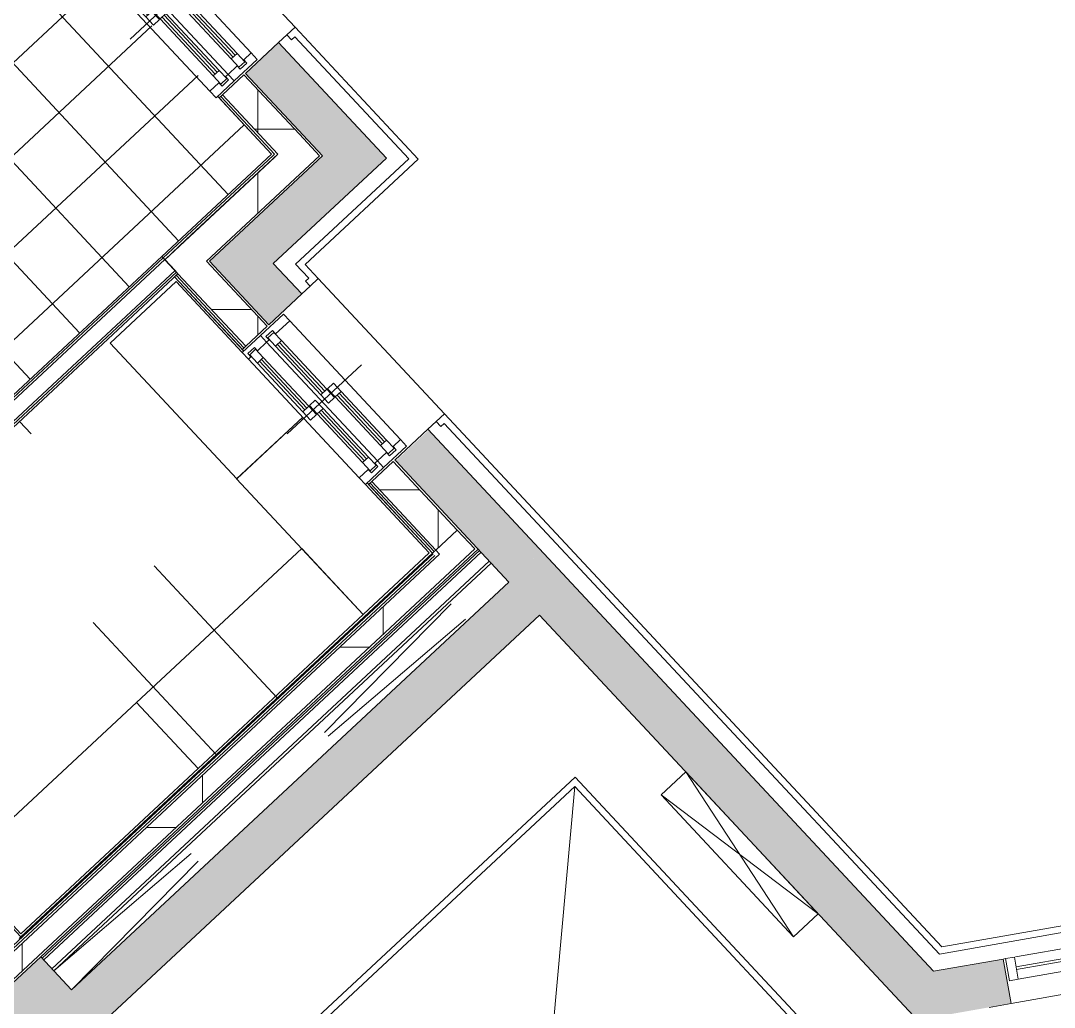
# Model space of a CAD drawing. Header units: millimetres. Extents: x -71377 to 516042, y -145869 to 441446.
# Drawn here: x 213164 to 217745, y 180754 to 185128 of the extents above; entities that cross this region are included whole.
import ezdxf

# ---------------------------------------------------------------- set-up
doc = ezdxf.new("R2010")
doc.units = ezdxf.units.MM
doc.header["$LTSCALE"] = 1000
doc.linetypes.add('_점선_S_', pattern=[1.6, 0.8, -0.8])
doc.linetypes.add('_점선_XS_', pattern=[1.15, 0.6, -0.55])
for name, color, linetype, lineweight in [('_ A-furn _', 6, 'Continuous', 5), ('A-ele-8', 8, 'Continuous', 5), ('A-fnsh', 5, 'Continuous', 5), ('A-fnsh-4', 4, 'Continuous', 5), ('A-furn', 6, 'Continuous', 5), ('A-furn-hdln', 8, '_점선_XS_', 5), ('A-glas', 5, 'Continuous', 5), ('A-glas-hdln', 8, 'Continuous', 5), ('A-hat', 251, 'Continuous', 5), ('A-insu', 251, 'Continuous', 5), ('A-wind', 4, 'Continuous', 5), ('A-wind-hdln', 8, 'Continuous', 5), ('A_cwall', 2, 'Continuous', 5), ('A_fnsh-4', 4, 'Continuous', 5), ('AA_발코니선', 4, '_점선_S_', 5), ('AA_오픈', 8, '_점선_S_', 5), ('elev', 4, 'Continuous', 5)]:
    doc.layers.add(name, color=color, linetype=linetype, lineweight=lineweight)
pattern_1 = [(0, (-96985.9, -23353.2), (0, 800), []), (90, (-96985.9, -23353.2), (-800, 5e-14), [])]

# ---------------------------------------------------------------- blocks, each defined once
blk = doc.blocks.new('3D_수납가구 - 실선_ 대각선X-2428849-지반층 배치도')
at = {"layer": '_ A-furn _'}
for p, q in [((0, 1075), (400, 1075)), ((0, 0), (0, 1075)), ((400, 1075), (400, 0)), ((400, 0), (0, 0))]:
    blk.add_line(p, q, dxfattribs=at)
blk = doc.blocks.new('3D_수납가구 - 실선_ 대각선X-2428850-지반층 배치도')
at = {"layer": '_ A-furn _'}
for p, q in [((0, 1000), (400, 1000)), ((0, 0), (0, 1000)), ((400, 1000), (400, 0)), ((400, 0), (0, 0))]:
    blk.add_line(p, q, dxfattribs=at)
blk = doc.blocks.new('3D_수납가구 - 실선_ 대각선X-2428851-지반층 배치도')
at = {"layer": '_ A-furn _'}
for p, q in [((400, 0), (0, 0)), ((400, -822.5), (400, 0)), ((0, -392.5), (0, -822.5)), ((0, -822.5), (400, -822.5))]:
    blk.add_line(p, q, dxfattribs=at)
blk = doc.blocks.new('3D_수납가구 - 실선_ 대각선X-V20-지반층 배치도')
at = {"layer": '_ A-furn _'}
for p, q in [((0, 0), (0, -415)), ((400, 0), (0, 0)), ((400, -822.5), (400, 0)), ((0, -822.5), (400, -822.5))]:
    blk.add_line(p, q, dxfattribs=at)
blk = doc.blocks.new('미서기창__이중창_ - _A_PW_9X11-2365702-지반층 배치도')
at = {"layer": 'A-glas'}
for p, q in [((25, 171), (370, 171)), ((25, 159), (370, 159)), ((-370, 131), (-25, 131)), ((-370, 119), (-25, 119)), ((25, 61), (370, 61)), ((25, 49), (370, 49)), ((-370, 21), (-25, 21)), ((-370, 9), (-25, 9))]:
    blk.add_line(p, q, dxfattribs=at)
at = {"layer": 'A-wind'}
for p, q in [((-450, 90), (-450, 230)), ((-450, 230), (-410, 230)), ((-410, 230), (-410, 145)), ((410, 230), (450, 230)), ((410, 185), (410, 230)), ((450, 230), (450, 90)), ((430, 185), (410, 185)), ((430, 145), (430, 185)), ((-410, 145), (-430, 145)), ((-430, 145), (-430, 105)), ((-420, 143), (-370, 143)), ((-420, 107), (-420, 143)), ((-370, 143), (-370, 107)), ((-25, 183), (25, 183)), ((-25, 147), (-25, 183)), ((25, 147), (-25, 147)), ((-25, 143), (25, 143)), ((-25, 107), (-25, 143)), ((25, 183), (25, 147)), ((25, 143), (25, 107)), ((370, 183), (420, 183)), ((370, 147), (370, 183)), ((420, 147), (370, 147)), ((410, 90), (410, 145)), ((410, 145), (430, 145)), ((420, 183), (420, 147)), ((-430, 105), (-410, 105)), ((-370, 107), (-420, 107)), ((-410, 105), (-410, 90)), ((25, 107), (-25, 107)), ((-410, 90), (-450, 90)), ((-450, 90), (-450, -20)), ((-410, 35), (-410, 90)), ((-25, 73), (25, 73)), ((-25, 37), (-25, 73)), ((25, 73), (25, 37)), ((370, 73), (420, 73)), ((370, 37), (370, 73)), ((450, 90), (410, 90)), ((410, 75), (410, 90)), ((430, 75), (410, 75)), ((420, 73), (420, 37)), ((430, 35), (430, 75)), ((450, 90), (450, -20)), ((-430, -5), (-430, 35)), ((-430, 35), (-410, 35)), ((-420, 33), (-370, 33)), ((-420, -3), (-420, 33)), ((-370, 33), (-370, -3)), ((25, 37), (-25, 37)), ((-25, 33), (25, 33)), ((-25, -3), (-25, 33)), ((25, 33), (25, -3)), ((420, 37), (370, 37)), ((410, -20), (410, 35)), ((410, 35), (430, 35)), ((-450, -20), (-410, -20)), ((-410, -5), (-430, -5)), ((-370, -3), (-420, -3)), ((-410, -20), (-410, -5)), ((25, -3), (-25, -3)), ((450, -20), (410, -20))]:
    blk.add_line(p, q, dxfattribs=at)
at = {"layer": 'A-wind-hdln'}
for p, q in [((0, 330), (0, -120)), ((-410, 230), (410, 230)), ((-370, 143), (-25, 143)), ((25, 183), (370, 183)), ((25, 147), (370, 147)), ((-370, 107), (-25, 107)), ((410, 90), (-410, 90)), ((25, 73), (370, 73)), ((-370, 33), (-25, 33)), ((25, 37), (370, 37)), ((410, -20), (-410, -20)), ((-370, -3), (-25, -3))]:
    blk.add_line(p, q, dxfattribs=at)
blk = doc.blocks.new('미서기창__이중창_ - _A_PW_8X6-2367792-지반층 배치도')
at = {"layer": 'A-glas'}
for p, q in [((25, 171), (320, 171)), ((25, 159), (320, 159)), ((-320, 131), (-25, 131)), ((-320, 119), (-25, 119)), ((25, 61), (320, 61)), ((25, 49), (320, 49)), ((-320, 21), (-25, 21)), ((-320, 9), (-25, 9))]:
    blk.add_line(p, q, dxfattribs=at)
at = {"layer": 'A-wind'}
for p, q in [((-400, 90), (-400, 230)), ((-400, 230), (-360, 230)), ((-360, 230), (-360, 145)), ((360, 230), (400, 230)), ((360, 185), (360, 230)), ((400, 230), (400, 90)), ((380, 185), (360, 185)), ((380, 145), (380, 185)), ((-360, 145), (-380, 145)), ((-380, 145), (-380, 105)), ((-370, 143), (-320, 143)), ((-370, 107), (-370, 143)), ((-320, 143), (-320, 107)), ((-25, 183), (25, 183)), ((-25, 147), (-25, 183)), ((25, 147), (-25, 147)), ((-25, 143), (25, 143)), ((-25, 107), (-25, 143)), ((25, 183), (25, 147)), ((25, 143), (25, 107)), ((320, 183), (370, 183)), ((320, 147), (320, 183)), ((370, 147), (320, 147)), ((360, 90), (360, 145)), ((360, 145), (380, 145)), ((370, 183), (370, 147)), ((-380, 105), (-360, 105)), ((-320, 107), (-370, 107)), ((-360, 105), (-360, 90)), ((25, 107), (-25, 107)), ((-360, 90), (-400, 90)), ((-400, 90), (-400, -20)), ((-360, 35), (-360, 90)), ((-25, 73), (25, 73)), ((-25, 37), (-25, 73)), ((25, 73), (25, 37)), ((320, 73), (370, 73)), ((320, 37), (320, 73)), ((400, 90), (360, 90)), ((360, 75), (360, 90)), ((380, 75), (360, 75)), ((370, 73), (370, 37)), ((380, 35), (380, 75)), ((400, 90), (400, -20)), ((-380, -5), (-380, 35)), ((-380, 35), (-360, 35)), ((-370, 33), (-320, 33)), ((-370, -3), (-370, 33)), ((-320, 33), (-320, -3)), ((25, 37), (-25, 37)), ((-25, 33), (25, 33)), ((-25, -3), (-25, 33)), ((25, 33), (25, -3)), ((370, 37), (320, 37)), ((360, -20), (360, 35)), ((360, 35), (380, 35)), ((-400, -20), (-360, -20)), ((-360, -5), (-380, -5)), ((-320, -3), (-370, -3)), ((-360, -20), (-360, -5)), ((25, -3), (-25, -3)), ((400, -20), (360, -20))]:
    blk.add_line(p, q, dxfattribs=at)
at = {"layer": 'A-wind-hdln'}
for p, q in [((0, 330), (0, -120)), ((-360, 230), (360, 230)), ((-320, 143), (-25, 143)), ((25, 183), (320, 183)), ((25, 147), (320, 147)), ((-320, 107), (-25, 107)), ((360, 90), (-360, 90)), ((25, 73), (320, 73)), ((-320, 33), (-25, 33)), ((25, 37), (320, 37)), ((360, -20), (-360, -20)), ((-320, -3), (-25, -3))]:
    blk.add_line(p, q, dxfattribs=at)
blk = doc.blocks.new('대장2_84A_1층_rvt-3-지반층 배치도')
at = {"layer": 'A-hat'}
h = blk.add_hatch(dxfattribs=at)
h.set_pattern_fill('FP_13', color=256, style=0, pattern_type=2)
h.set_pattern_definition(pattern_1)
h.paths.add_polyline_path([(-48651.4, -82767.7), (-48556.3, -82679.1), (-48801.8, -82415.8), (-48896.9, -82504.4), (-48810.7, -82596.9)])
h.paths.add_polyline_path([(-49524.3, -81831.6), (-49429.3, -81742.9), (-50605.7, -80481.3), (-50700.8, -80570), (-49539.5, -81815.4)])
h.paths.add_polyline_path([(-51382.8, -79838.7), (-51287.7, -79750), (-52617.6, -78323.9), (-52712.7, -78412.5), (-51397.9, -79822.4)])
h.paths.add_polyline_path([(-53340.1, -77739.7), (-53245, -77651), (-53627, -77241.5), (-53722, -77330.1), (-53351.6, -77727.4)])
h = blk.add_hatch(dxfattribs=at)
h.set_pattern_fill('FP_94', color=256, style=0, pattern_type=2)
h.set_pattern_definition([(223, (-49875.7, -82877.1), (204.6, -219.406), []), (313, (-49875.7, -82877.1), (219.406, 204.6), [])])
h.paths.add_polyline_path([(-50021.7, -84018.2), (-48679.6, -82766.7), (-49917.5, -81439.3), (-50443.7, -81930.8), (-50034.9, -82369.2), (-50674.8, -82965.9), (-50296.3, -83371.8), (-50471.8, -83535.5), (-50028.6, -84010.8)])
h = blk.add_hatch(dxfattribs=at)
h.set_pattern_fill('FP_13', color=256, style=0, pattern_type=2)
h.set_pattern_definition(pattern_1)
h.paths.add_polyline_path([(-48968.6, -83241.3), (-48467.6, -82774.1), (-48556.3, -82679.1), (-49057.3, -83146.2)])
h = blk.add_hatch(dxfattribs=at)
h.set_pattern_fill('FP_13', color=256, style=0, pattern_type=2)
h.set_pattern_definition(pattern_1)
h.paths.add_polyline_path([(-47952, -84522.1), (-47857, -84433.4), (-48140, -84129.9), (-48235.1, -84218.6), (-48081, -84383.8)])
h.paths.add_polyline_path([(-48794.3, -83618.9), (-48699.2, -83530.2), (-49057.3, -83146.2), (-49152.4, -83234.9), (-48809.4, -83602.6)])
at = {"layer": 'A-ele-8'}
for p, q in [((-48896.9, -82504.4), (-48911.5, -82518.1)), ((-48808.9, -83632.5), (-48794.3, -83618.9)), ((-48235.1, -84218.6), (-48249.7, -84232.2))]:
    blk.add_line(p, q, dxfattribs=at)
at = {"layer": 'A-fnsh'}
for p, q in [((-48679.6, -82766.7), (-48918.3, -82510.8)), ((-49166, -83220.3), (-48679.6, -82766.7)), ((-48802.1, -83639.8), (-49109, -83310.7)), ((-47966.7, -84535.7), (-48256.5, -84224.9)), ((-49791.4, -86237.3), (-47966.7, -84535.7))]:
    blk.add_line(p, q, dxfattribs=at)
at = {"layer": 'A-fnsh-4'}
for p, q in [((-48666.2, -82767.2), (-48904.6, -82511.6)), ((-48666.2, -82767.2), (-48673.2, -82773.7)), ((-49159.5, -83227.2), (-48673.2, -82773.7)), ((-50015.2, -84025.2), (-49159.5, -83227.2)), ((-49956.6, -84088.1), (-49100.9, -83290.1)), ((-48802, -83626), (-49102.1, -83304.2)), ((-47959.7, -84529.2), (-48242.7, -84225.7))]:
    blk.add_line(p, q, dxfattribs=at)
at = {"layer": 'A-insu'}
for p, q in [((-48801.8, -82415.8), (-48896.9, -82504.4)), ((-48556.3, -82679.1), (-48801.8, -82415.8)), ((-48467.6, -82774.1), (-48556.3, -82679.1)), ((-48651.4, -82767.7), (-49057.3, -83146.2)), ((-48968.6, -83241.3), (-48467.6, -82774.1)), ((-49057.3, -83146.2), (-49152.4, -83234.9)), ((-49107.3, -83283.2), (-49153, -83234.2)), ((-49152.4, -83234.9), (-49094.4, -83297.1)), ((-48699.2, -83530.2), (-48968.6, -83241.3)), ((-48794.3, -83618.9), (-48699.2, -83530.2)), ((-48140, -84129.9), (-48235.1, -84218.6)), ((-47857, -84433.4), (-48140, -84129.9)), ((-47952, -84522.1), (-47857, -84433.4))]:
    blk.add_line(p, q, dxfattribs=at)
at = {"layer": 'A_fnsh-4'}
for p, q in [((-48904.6, -82511.6), (-48911.5, -82518.1)), ((-48911.5, -82518.1), (-48679.6, -82766.7)), ((-48896.9, -82504.4), (-48904.6, -82511.6)), ((-48896.9, -82504.4), (-48651.4, -82767.7)), ((-48651.4, -82767.7), (-48896.9, -82504.4)), ((-48679.6, -82766.7), (-49166, -83220.3)), ((-48659.1, -82774.9), (-48651.4, -82767.7)), ((-49152.4, -83234.9), (-48666, -82781.4)), ((-48666, -82781.4), (-48659.1, -82774.9)), ((-49166, -83220.3), (-50021.7, -84018.2)), ((-49159.5, -83227.2), (-49166, -83220.3)), ((-49166, -83220.3), (-49159.5, -83227.2)), ((-49153, -83234.2), (-49159.5, -83227.2)), ((-49159.5, -83227.2), (-49152.4, -83234.9)), ((-50008.7, -84032.1), (-49153, -83234.2)), ((-49963, -84081.1), (-49107.3, -83283.2)), ((-49950.1, -84095), (-49094.4, -83297.1)), ((-49102.1, -83304.2), (-49109, -83310.7)), ((-49109, -83310.7), (-48808.9, -83632.5)), ((-49100.9, -83290.1), (-49107.3, -83283.2)), ((-49094.4, -83297.1), (-49102.1, -83304.2)), ((-49094.4, -83297.1), (-49100.9, -83290.1)), ((-49094.4, -83297.1), (-48794.3, -83618.9)), ((-48794.3, -83618.9), (-49094.4, -83297.1)), ((-48808.9, -83632.5), (-48802, -83626)), ((-48802, -83626), (-48794.3, -83618.9)), ((-48242.7, -84225.7), (-48249.7, -84232.2)), ((-48249.7, -84232.2), (-47966.7, -84535.7)), ((-48235.1, -84218.6), (-48242.7, -84225.7)), ((-48235.1, -84218.6), (-47952, -84522.1)), ((-47952, -84522.1), (-48235.1, -84218.6)), ((-47966.7, -84535.7), (-47959.7, -84529.2)), ((-47959.7, -84529.2), (-47952, -84522.1)), ((-49791.4, -86237.3), (-50178.8, -85821.9)), ((-49798.3, -86243.8), (-49791.4, -86237.3))]:
    blk.add_line(p, q, dxfattribs=at)
at = {"layer": 'AA_발코니선'}
for p, q in [((-48654.1, -85176.8), (-49796.5, -83951.8)), ((-48924.7, -85429.1), (-50067.1, -84204.1))]:
    blk.add_line(p, q, dxfattribs=at)
at = {"layer": 'A-furn'}
for name, p, rotation in [('3D_수납가구 - 실선_ 대각선X-2428851-지반층 배치도', (-48541.7, -83933.7), 223.0000012484751), ('3D_수납가구 - 실선_ 대각선X-V20-지반층 배치도', (-47980.8, -84535.2), 223.0000012484751), ('3D_수납가구 - 실선_ 대각선X-2428850-지반층 배치도', (-48273.3, -84808), 133.0000012484756), ('3D_수납가구 - 실선_ 대각선X-2428849-지반층 배치도', (-49004.7, -85490), 133.0000012484756)]:
    blk.add_blockref(name, p, dxfattribs=dict(at, rotation=rotation))
at = {"layer": 'A-wind-hdln', "rotation": 313.0000012484762}
for name, p in [('미서기창__이중창_ - _A_PW_9X11-2365702-지반층 배치도', (-49217.9, -82174.8)), ('미서기창__이중창_ - _A_PW_8X6-2367792-지반층 배치도', (-48522, -83925.5))]:
    blk.add_blockref(name, p, dxfattribs=at)
blk = doc.blocks.new('EV_15인승 - EV_15인승_1060x2100-6900319-지반층 배치도')
at = {"layer": 'A-furn-hdln'}
for p, q in [((1150, 100), (1150, -100)), ((1450, 100), (1450, -100))]:
    blk.add_line(p, q, dxfattribs=at)
at = {"layer": 'elev'}
for p, q in [((1450, 100), (1150, -100)), ((1450, -100), (1150, 100)), ((-405, -65), (-405, -50)), ((-405, -50), (-375, -50)), ((-402, -65), (-405, -65)), ((-405, -100), (-405, -85)), ((-405, -85), (-402, -85)), ((-378, -53), (-402, -53)), ((-402, -53), (-402, -65)), ((-402, -85), (-402, -97)), ((-378, -97), (-378, -53)), ((-375, -50), (625, -50)), ((-375, -50), (-375, -100)), ((625, -50), (655, -50)), ((625, -50), (625, -100)), ((652, -53), (628, -53)), ((628, -53), (628, -97)), ((652, -65), (652, -53)), ((655, -65), (652, -65)), ((652, -97), (652, -85)), ((652, -85), (655, -85)), ((655, -50), (655, -65)), ((655, -85), (655, -100)), ((665, -135), (-415, -135)), ((-415, -135), (-415, -175)), ((-375, -100), (-405, -100)), ((-402, -97), (-378, -97)), ((-375, -100), (625, -100)), ((655, -100), (625, -100)), ((628, -97), (652, -97)), ((665, -175), (665, -135)), ((-415, -175), (665, -175)), ((1025, -198), (-775, -198)), ((-775, -198), (-775, -248)), ((665, -219), (-415, -219)), ((-415, -219), (-415, -259)), ((665, -259), (665, -219)), ((1025, -248), (1025, -198)), ((-775, -248), (-725, -248)), ((-725, -248), (-725, -1898)), ((-415, -259), (665, -259)), ((975, -1898), (975, -248)), ((975, -248), (1025, -248)), ((-325, -278), (-385, -278)), ((-385, -278), (-385, -398)), ((-325, -398), (-325, -278)), ((635, -278), (575, -278)), ((575, -278), (575, -398)), ((635, -398), (635, -278)), ((-695, -1868), (-695, -398)), ((-695, -398), (-325, -398)), ((945, -398), (-695, -1868)), ((-695, -398), (945, -1868)), ((575, -398), (945, -398)), ((945, -398), (945, -1868)), ((-1100, -720), (-950, -720)), ((-950, -1580), (-1100, -720)), ((-1100, -1580), (-950, -720)), ((-1100, -1580), (-1100, -720)), ((-950, -720), (-950, -1580)), ((-950, -1580), (-1100, -1580)), ((945, -1868), (-695, -1868)), ((-725, -1898), (975, -1898))]:
    blk.add_line(p, q, dxfattribs=at)
blk = doc.blocks.new('고정창 - _A_AW_5x9_8-V143-지반층 배치도')
at = {"layer": 'A-glas'}
for p, q in [((210, 56), (-210, 56)), ((-210, 56), (-210, 44)), ((210, 44), (210, 56)), ((-210, 44), (210, 44))]:
    blk.add_line(p, q, dxfattribs=at)
at = {"layer": 'A-wind'}
for p, q in [((-210, 100), (-250, 100)), ((-250, 100), (-250, 0)), ((-210, 0), (-210, 100)), ((210, 100), (210, 0)), ((250, 100), (210, 100)), ((250, 0), (250, 100)), ((-250, 0), (-210, 0)), ((210, 0), (250, 0))]:
    blk.add_line(p, q, dxfattribs=at)
at = {"layer": 'A-wind-hdln'}
blk.add_line((-210, 0), (210, 0), dxfattribs=at)

msp = doc.modelspace()

# ---------------------------------------------------------------- hatches: boundary and pattern name
at = {"layer": 'A-hat'}
for points in [[(214638.3, 184382.2), (214784.6, 184518.6), (214307.2, 185030.6), (214160.9, 184894.2), (214511.1, 184518.6)], [(214147.2, 184197.7), (214283.6, 184051.4), (214638.3, 184382.2), (214501.9, 184528.5)], [(214263.5, 183779.7), (214409.8, 183916.1), (214147.2, 184197.7), (214000.9, 184061.3), (214219.4, 183827)], [(215327.4, 182638.8), (215473.7, 182775.2), (214972.4, 183312.8), (214826.1, 183176.4), (214874.4, 183124.6)], [(213525.7, 180685.3), (215610.1, 182629), (215473.7, 182775.2), (213389.3, 180831.5)], [(217137.6, 180697.6), (217372.5, 180739), (215610.1, 182629), (215463.8, 182492.6), (217121.1, 180715.4)], [(210466.1, 178105.6), (213389.3, 180831.5), (213252.9, 180977.8), (210329.7, 178251.9), (210417.2, 178158.1)], [(217372.5, 180739), (217552.9, 180770.8), (217518.1, 180967.8), (217209.8, 180913.4)], [(215299.3, 178490.1), (215445.5, 178626.5), (213389.3, 180831.5), (213243, 180695.1), (215183, 178614.8)]]:
    msp.add_hatch(color=256, dxfattribs=at).paths.add_polyline_path(points)
h = msp.add_hatch(dxfattribs=at)
h.set_pattern_fill('FP_13', color=256, scale=1000, style=0, pattern_type=2)
h.set_pattern_definition([(0, (165969.5, 243949.9), (0, 800), []), (90, (165969.5, 243949.9), (-800, 5e-14), [])])
h.paths.add_polyline_path([(210322.9, 178259.2), (215081.8, 182696.9), (215020.4, 182762.8), (210261.5, 178325.1)])

# ---------------------------------------------------------------- linework, layer by layer
at = {"layer": 'A-ele-8'}
for p, q in [((213752.9, 185771.6), (214380.3, 185098.8)), ((214482.9, 183984.3), (215042.1, 183384.6)), ((218065, 180861.1), (217552.9, 180770.8))]:
    msp.add_line(p, q, dxfattribs=at)
at = {"layer": 'A-fnsh-4'}
msp.add_line((215197.5, 182778.2), (213259.4, 180970.9), dxfattribs=at)
at = {"layer": 'A-insu'}
for p, q in [((214343.7, 185064.7), (214307.2, 185030.6)), ((214307.2, 185030.6), (214784.6, 184518.6)), ((214409.8, 183916.1), (214446.3, 183950.2)), ((215005.6, 183350.5), (214969, 183316.4)), ((215098.4, 182869.7), (215003.4, 182781)), ((215176.9, 182785.6), (215098.4, 182869.7)), ((215176.9, 182785.6), (209556.4, 177544.4)), ((215003.4, 182781), (215020.4, 182762.8)), ((215020.4, 182762.8), (209590.1, 177698.9)), ((217572.1, 180977.3), (217981, 181049.4)), ((217518.1, 180967.8), (217528, 180969.5))]:
    msp.add_line(p, q, dxfattribs=at)
at = {"layer": 'A_cwall'}
for p, q in [((214307.2, 185030.6), (214160.9, 184894.2)), ((214784.6, 184518.6), (214307.2, 185030.6)), ((214160.9, 184894.2), (214501.9, 184528.5)), ((214501.9, 184528.5), (214000.9, 184061.3)), ((214283.6, 184051.4), (214784.6, 184518.6)), ((214000.9, 184061.3), (214263.5, 183779.7)), ((214409.8, 183916.1), (214283.6, 184051.4)), ((214263.5, 183779.7), (214409.8, 183916.1)), ((214969, 183316.4), (214822.7, 183180)), ((217209.8, 180913.4), (214969, 183316.4)), ((214972.4, 183312.8), (214969, 183316.4)), ((214822.7, 183180), (214826.1, 183176.4)), ((214826.1, 183176.4), (215327.4, 182638.8)), ((215327.4, 182638.8), (213389.3, 180831.5)), ((213525.7, 180685.3), (215463.8, 182492.6)), ((215463.8, 182492.6), (217121.1, 180715.4)), ((213252.9, 180977.8), (209555.9, 177530.3)), ((213389.3, 180831.5), (213252.9, 180977.8)), ((217518.1, 180967.8), (217209.8, 180913.4)), ((217552.9, 180770.8), (217518.1, 180967.8)), ((217455.3, 180753.6), (217552.9, 180770.8))]:
    msp.add_line(p, q, dxfattribs=at)
at = {"layer": 'A_fnsh-4'}
for p, q in [((214380.3, 185098.8), (214343.7, 185064.7)), ((214343.7, 185064.7), (214364.2, 185042.7)), ((214378.8, 185056.4), (214364.2, 185042.7)), ((214883.5, 184515.2), (214378.8, 185056.4)), ((214925.9, 184513.7), (214380.3, 185098.8)), ((214382.5, 184048), (214883.5, 184515.2)), ((214424.9, 184046.5), (214925.9, 184513.7)), ((214440.5, 183985.8), (214382.5, 184048)), ((214482.9, 183984.3), (214424.9, 184046.5)), ((214425.9, 183972.2), (214440.5, 183985.8)), ((214425.9, 183972.2), (214446.3, 183950.2)), ((214446.3, 183950.2), (214482.9, 183984.3)), ((215042.1, 183384.6), (215005.6, 183350.5)), ((217246, 181021.3), (215042.1, 183384.6)), ((215005.6, 183350.5), (215026, 183328.6)), ((215040.6, 183342.2), (215026, 183328.6)), ((217235.1, 180988.9), (215040.6, 183342.2)), ((209591.1, 177727.2), (214992.1, 182763.7)), ((215191, 182785.1), (213252.9, 180977.8)), ((215204, 182771.2), (213265.9, 180963.9)), ((214998.6, 182756.8), (209597.6, 177720.2)), ((215240.4, 182732.1), (213302.4, 180924.8)), ((213310.9, 180915.6), (215249, 182722.9)), ((218049.9, 181132.6), (217235.1, 180988.9)), ((218015.2, 181157), (217246, 181021.3))]:
    msp.add_line(p, q, dxfattribs=at)
at = {"layer": 'AA_오픈'}
for p, q in [((213389.3, 180831.5), (215249, 182722.9)), ((213310.9, 180915.6), (215327.4, 182638.8))]:
    msp.add_line(p, q, dxfattribs=at)

# ---------------------------------------------------------------- block references
msp.add_blockref('대장2_84A_1층_rvt-3-지반층 배치도', (262955.4, 267303.1))
at = {"layer": 'A-glas-hdln', "rotation": 10.0000012484659}
msp.add_blockref('고정창 - _A_AW_5x9_8-V143-지반층 배치도', (217791.6, 180914.4), dxfattribs=at)
at = {"layer": 'elev', "rotation": 223.000001248477}
msp.add_blockref('EV_15인승 - EV_15인승_1060x2100-6900319-지반층 배치도', (216384.8, 179892), dxfattribs=at)

doc.saveas('drawing.dxf')
